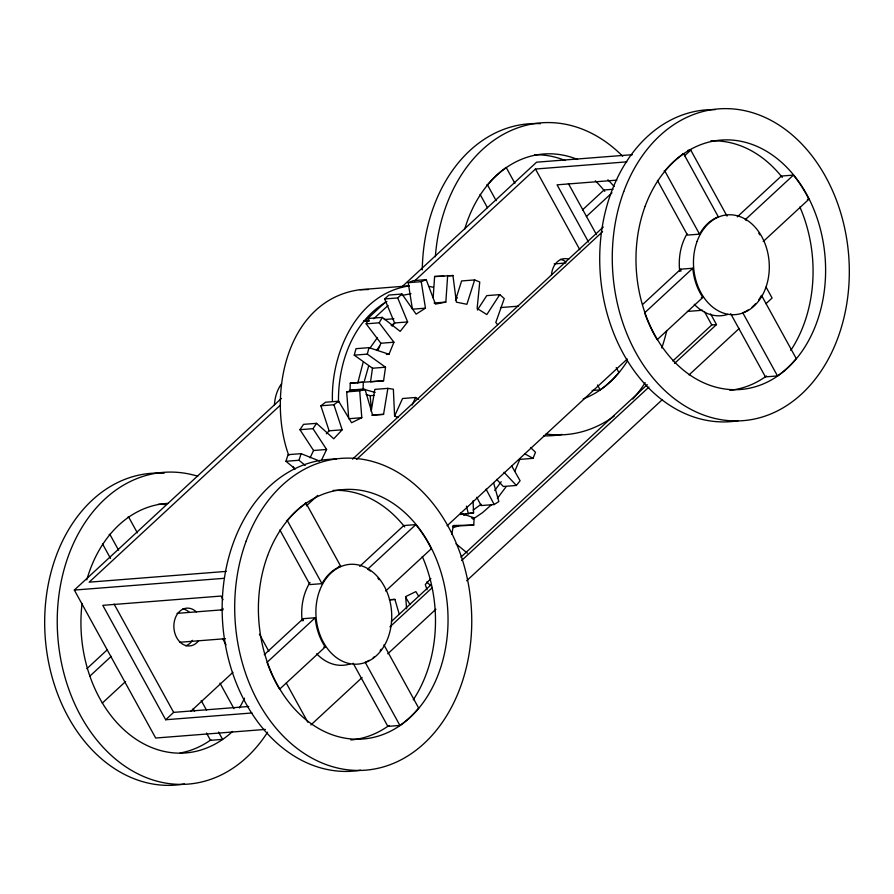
<?xml version="1.0" encoding="UTF-8"?>
<svg xmlns="http://www.w3.org/2000/svg" width="894" height="894" viewBox="0 0 894 894"><rect width="100%" height="100%" fill="white"/><g stroke="black" fill="none" stroke-linecap="round" stroke-linejoin="round"><path stroke-width="1.34" d="M332.423 400.925C330.881 353.141 356.795 293.925 408.916 285.946M354.08 391.226L350.057 390.108L350.247 383.157L363.288 382.14L363.109 389.08L375.167 392.432M452.554 526.287L473.742 525.091L474.166 517.861L460.455 513.178M433.154 297.803L434.618 276.503L452.945 275.52L456.387 302.161L466.903 304.295L474.647 279.923L479.754 282.012L477.128 308.464L486.828 314.565L499.78 294.607L504.261 298.551L495.79 322.466L497.578 324.578M426.226 279.643L421.242 281.666L425.466 308.162L412.425 309.19L408.2 282.694L413.184 280.671L426.226 279.643L435.445 304.116L445.827 302.094L447.671 275.486M354.259 355.153L372.485 368.227L370.541 381.794L383.582 380.777L385.526 367.211L367.3 354.125L354.259 355.153L355.991 348.682L369.032 347.654L389.002 354.259L393.919 342.223L379.19 322.812L366.149 323.84L380.878 343.251L393.919 342.223M371.2 411.285L374.821 389.382L387.862 388.365L393.371 389.236L394.589 416.112L398.176 417.442M371.826 415.285L383.56 414.358L387.862 388.365M357.779 382.978L363.065 362.595M451.749 534.433L453.381 525.516L473.742 525.091M364.45 380.81L368.619 366.127M367.3 354.125L369.032 347.654M455.493 300.194L461.606 280.951L474.647 279.923M295.288 468.981L285.946 461.293L288.047 454.677L301.099 453.66L319.605 461.069M285.946 461.293L298.987 460.265L301.099 453.66M519.593 459.929L514.754 471.328M377.916 350.47L380.878 343.251M519.973 459.371L533.025 458.343L535.484 452.319L530.578 447.492M394.589 416.101L402.557 398.512L415.609 397.484L418.671 399.327M412.19 405.027L415.609 397.484M310.095 457.75L313.559 450.498L299.948 429.69L303.524 424.359L316.577 423.331L333.764 438.786L342.156 429.802L333.909 404.758L338.625 401.216L351.577 422.717L361.791 417.699L359.712 390.868L365.087 389.46L372.541 414.894L383.56 414.358M321.415 460.354L326.601 449.47L312.989 428.673L299.948 429.69M366.149 323.84L369.278 318.409L382.319 317.392L400.177 331.372L407.642 321.941L397.718 297.925L401.965 294.025L416.135 314.152L425.466 308.162M379.19 322.812L382.319 317.392M369.881 348.235L377.469 337.53M477.374 310.05L486.738 295.635L499.78 294.607M312.989 428.673L316.577 423.331M376.687 350.157L379.671 345.989M505.959 486.928L497.366 498.394M501.176 481.754L494.762 490.482M392.108 326.109L394.589 322.969L407.642 321.941M496.662 479.385L503.322 486.481L516.374 485.453L520.096 480.748L511.569 465.718M326.321 433.825L329.115 430.819L342.156 429.802M430.886 578.519L425.287 584.52L427.03 589.783M491.711 504.518L482.615 512.586L472.915 519.191M265.406 729.415L155.679 738.031L74.347 590.074L281.375 398.433M364.394 321.583L385.917 301.658M402.322 286.482L536.59 162.194L632.416 154.673M280.571 404.971L89.154 582.173L226.204 571.4M373.726 318.745L388.052 305.48M414.671 280.85L535.461 169.033L626.839 161.859M86.886 668.667L107.381 649.703M582.497 209.9L604.009 189.986L613.061 189.271M89.724 676.255L111.247 656.341M586.363 216.549L611.977 192.836M352.538 459.158L603.327 226.998M306.396 505.859L317.672 495.432M356.628 459.371L602.601 231.68M684.603 155.779L690.749 150.091L727.045 216.113M102.251 703.131L125.607 681.519M220.963 610.334L223.019 608.434M223.064 599.706L221.053 596.052L102.788 605.339L165.681 719.748L173.648 712.373L248.778 706.472M190.958 711.177L232.932 672.322M264.233 654.732L303.167 618.693L315.224 617.743A50.042 37.839 85.5 0 0 325.282 646.91L279.598 689.196A125.093 94.608 85.5 0 1 267.071 662.331L315.224 617.743M359.723 566.338L403.786 525.56L415.844 524.61A125.093 94.608 85.5 0 1 431.344 548.737L385.66 591.023M642.831 304.284L680.736 269.183L692.805 268.245A50.042 37.839 85.5 0 0 702.863 297.4L657.168 339.698A125.093 94.608 85.5 0 1 644.641 312.822L692.805 268.245M737.293 216.84L781.356 176.051L793.414 175.101A125.093 94.608 85.5 0 1 808.925 199.228L763.23 241.514M415.844 524.61L367.68 569.187A50.042 37.839 85.5 0 1 370.407 571.031M793.414 175.101L745.261 219.689A50.042 37.839 85.5 0 1 746.624 220.572M447.112 525.784L627.286 359.008M391.337 621.553L431.266 584.598M460.946 557.118L647.267 384.643M672.858 360.952L711.769 324.947L716.496 324.578L710.641 313.939M389.918 626.873L431.891 588.017M461.583 560.538L648.921 387.113M674.523 363.433L716.496 324.578M310.866 724.978L362.115 677.54M387.739 653.816L435.914 609.227M466.657 580.765L662.42 399.551M689.073 374.888L739.293 328.4M765.934 303.736L772.092 298.037L766.035 287.041M394.589 322.969L384.677 298.954L388.924 295.054L401.965 294.025M481.14 504.25L473.149 510.094M329.115 430.819L320.868 405.787L325.572 402.233L338.625 401.216M391.125 325.371L394.679 323.237M476.77 497.265L481.117 505.568L494.17 504.54L498.841 501.556L493.566 482.726M386.923 301.535C352.303 321.505 337.798 364.182 338.502 402.311M466.892 513.748L463.695 515.335M458.041 526.074L453.314 527.538M361.791 417.699L348.738 418.727L346.671 391.896L352.046 390.488L365.087 389.46M402.121 295.4L410.983 293.735M460.566 514.519L473.585 512.899L473.038 500.819M409.363 285.812L359.936 289.701C286.069 299.691 267.015 395.506 288.762 455.404M687.967 150.304L690.749 150.091M505.479 167.614L506.227 167.547L514.922 183.348M682.826 153.679L683.575 153.623L718.318 216.817A50.042 37.839 85.5 0 0 699.544 234.139L687.486 235.088L657.425 180.409M486.716 184.957L487.476 184.89A125.093 94.608 85.5 0 1 506.227 167.547M664.063 171.022L664.812 170.966A125.093 94.608 85.5 0 1 683.575 153.623M616.894 180.13L557.074 184.834L588.52 242.039M807.416 199.351L808.925 199.228M717.569 216.873L718.318 216.817M554.202 263.898L565.857 262.992M443.815 276.235L434.618 276.503M449.034 275.821L452.945 275.52M408.2 282.694L421.242 281.666M384.677 298.954L397.718 297.925M434.082 303.021L445.827 302.094M500.506 307.57L518.554 306.15M369.155 320.7L363.657 321.125L369.088 321.125M384.252 319.516L393.874 318.756M701.354 297.523L702.863 297.4M687.408 311.436L702.639 310.24M386.387 354.46L389.002 354.259M372.485 368.227L385.526 367.211M350.057 390.108L363.109 389.08M346.671 391.896L359.712 390.868M366.149 394.567L370.172 395.684L374.083 395.383M320.868 405.787L333.909 404.758M592.119 390.499L600.153 389.862A125.093 94.608 85.5 0 0 618.894 372.485L616.223 367.624M758.749 299.758A50.042 37.839 85.5 0 0 761.498 295.355L796.241 358.561A125.093 94.608 85.5 0 1 777.501 375.927L765.432 376.877L730.711 313.705M313.559 450.498L326.601 449.47M127.909 517.112L128.658 517.056L137.341 532.858M305.245 503.188L306.005 503.121L340.748 566.327A50.042 37.839 85.5 0 0 321.974 583.648L309.916 584.587L279.856 529.918M109.146 534.456L109.895 534.4L118.578 550.19M286.482 520.531L287.242 520.464A125.093 94.608 85.5 0 1 306.005 503.121M469.663 513.201L473.585 512.899M471.551 518.062L474.166 517.861M430.595 548.793L431.344 548.737M338.48 566.505L340.748 566.327M74.347 590.074L224.338 578.295M177.034 613.373L223.176 609.753M389.695 599.829L394.913 599.416L399.227 614.144M179.85 642.261L225.489 638.674M323.773 647.032L325.282 646.91M165.681 719.748L251.952 712.976M353.13 663.214L387.862 726.386L399.92 725.436A125.093 94.608 85.5 0 0 418.671 708.059L383.928 644.865M359.936 289.701L368.473 289.544M350.247 383.157L383.582 380.777M389.393 599.684L394.913 599.416M429.142 286.404L433.366 287.287M524.655 453.783L533.025 458.343M455.627 296.819L457.538 298.06M456.007 543.798L467.417 553.196M298.987 460.265L305.212 465.394M426.706 582.005L430.752 585.637M503.992 472.267L516.374 485.453M418.75 596.376L415.866 591.604L405.664 596.611L406.591 608.691M405.708 597.404L410.022 604.567M664.812 170.966L699.544 234.139M777.501 375.927L742.769 312.755A50.042 37.839 85.5 0 0 748.189 309.994M704.617 311.95L711.769 324.947M568.383 183.549L596.477 234.664M535.461 169.033L579.826 249.739M487.476 184.89L496.159 200.692M597.483 385.001L600.153 389.862M480.089 194.344L487.431 207.71M287.242 520.464L321.974 583.648M399.92 725.436L365.188 662.264A50.042 37.839 85.5 0 0 369.289 660.297M259.428 634.215L268.837 651.335M286.315 683.128L307.827 722.251M222.796 638.942L226.048 644.853M219.946 683.105L233.971 708.629M201.206 700.494L206.548 710.216M218.572 732.074L222.584 739.372L210.515 740.321L206.514 733.024M102.508 543.854L110.532 558.426M193.16 708.73L194.49 711.155M114.097 604.053L173.648 712.373M486.079 489.119L494.17 504.54M294.249 469.216L293.042 466.512M466.467 506.149L468.389 513.905M370.172 395.684L371.379 409.586M274.413 404.993A35.995 27.222 85.5 0 1 281.588 383.705M360.561 770.226A156.361 118.254 85.5 0 1 222.762 624.347A156.361 118.254 85.5 0 1 336.423 459.125M333.138 490.426A125.093 94.608 85.5 0 1 404.691 526.935M422.292 556.504A125.093 94.608 85.5 0 1 413.229 699.846M388.342 725.939A125.093 94.608 85.5 0 1 350.906 739.941M389.125 725.492A125.093 94.608 85.5 0 1 387.862 726.386M377.95 578.262A50.042 37.839 85.5 0 1 379.078 579.692M381.168 649.256A50.042 37.839 85.5 0 1 380.151 650.631M374.452 656.654A50.042 37.839 85.5 0 1 373.2 657.671M350.169 663.929A50.042 37.839 85.5 0 1 316.677 653.771M302.15 620.872A50.042 37.839 85.5 0 1 310.006 582.463M303.368 620.659A50.042 37.839 85.5 0 1 303.167 618.693M184.399 783.937A156.361 118.254 85.5 0 1 45.113 635.746A156.361 118.254 85.5 0 1 164.127 473.272M267.597 732.197A156.361 118.254 85.5 0 1 117.013 760.313A156.361 118.254 85.5 0 1 64.524 567.88A156.361 118.254 85.5 0 1 197.764 476.223M158.327 504.294A125.093 94.608 85.5 0 1 164.977 504.54M244.52 698.147A125.093 94.608 85.5 0 1 239.402 707.936M210.883 739.874A125.093 94.608 85.5 0 1 180.163 752.994M232.608 731.426A125.093 94.608 85.5 0 1 126.847 732.309A125.093 94.608 85.5 0 1 82.08 603.416M86.796 579.826A125.093 94.608 85.5 0 1 168.217 503.378M561.98 434.439A156.361 118.254 85.5 0 1 543.742 435.836M422.27 269.91A156.361 118.254 85.5 0 1 540.412 123.685M614.234 416.101A156.361 118.254 85.5 0 1 546.078 434.015M435.356 256.746A156.361 118.254 85.5 0 1 504.54 133.709A156.361 118.254 85.5 0 1 622.705 156.271M666.656 331.037A156.361 118.254 85.5 0 1 661.784 347.978M645.166 382.699A156.361 118.254 85.5 0 1 632.818 399.07M534.578 154.807A125.093 94.608 85.5 0 1 565.053 160.473M595.337 180.8A125.093 94.608 85.5 0 1 604.802 191.372M464.746 229.032A125.093 94.608 85.5 0 1 577.602 159.49M607.886 179.817A125.093 94.608 85.5 0 1 614.178 186.544M627.398 360.964A125.093 94.608 85.5 0 1 583.179 398.925M738.142 420.716A156.361 118.254 85.5 0 1 600.265 273.989A156.361 118.254 85.5 0 1 715.289 109.638M710.708 140.917A125.093 94.608 85.5 0 1 782.272 177.437M799.873 206.995A125.093 94.608 85.5 0 1 790.799 350.336M766.516 375.994A125.093 94.608 85.5 0 1 729.828 390.309M758.782 233.211A50.042 37.839 85.5 0 1 759.777 234.798M755.564 303.714A50.042 37.839 85.5 0 1 752.022 307.156M727.738 314.42A50.042 37.839 85.5 0 1 694.247 304.262M679.719 271.363A50.042 37.839 85.5 0 1 687.005 233.893M680.937 271.161A50.042 37.839 85.5 0 1 680.736 269.183M560.415 259.349A18.953 14.338 85.5 0 1 565.913 261.92M551.509 274.804A18.953 14.338 85.5 0 1 568.718 259.193M182.845 608.848A18.953 14.338 85.5 0 1 189.506 612.446M192.445 640.316A18.953 14.338 85.5 0 1 185.784 645.848M198.412 640.987A18.953 14.338 85.5 0 1 178.733 640.685A18.953 14.338 85.5 0 1 176.889 614.77A18.953 14.338 85.5 0 1 196.345 611.909M246.185 541.038A156.361 118.254 85.5 0 0 362.629 770.349A156.361 118.254 85.5 0 0 450.833 531.472A156.361 118.254 85.5 0 0 246.185 541.038M267.585 555.688A125.093 94.608 85.5 0 0 360.751 739.137A125.093 94.608 85.5 0 0 431.31 548.044A125.093 94.608 85.5 0 0 267.585 555.688M319.56 590.8A50.042 37.839 85.5 0 0 356.818 664.186A50.042 37.839 85.5 0 0 385.046 587.738A50.042 37.839 85.5 0 0 319.56 590.8M623.755 191.54A156.361 118.254 85.5 0 0 740.21 420.839A156.361 118.254 85.5 0 0 828.403 181.974A156.361 118.254 85.5 0 0 623.755 191.54M645.166 206.19A125.093 94.608 85.5 0 0 738.321 389.628A125.093 94.608 85.5 0 0 808.88 198.535A125.093 94.608 85.5 0 0 645.166 206.19M697.13 241.302A50.042 37.839 85.5 0 0 734.399 314.677A50.042 37.839 85.5 0 0 762.616 238.24A50.042 37.839 85.5 0 0 697.13 241.302"/></g></svg>
